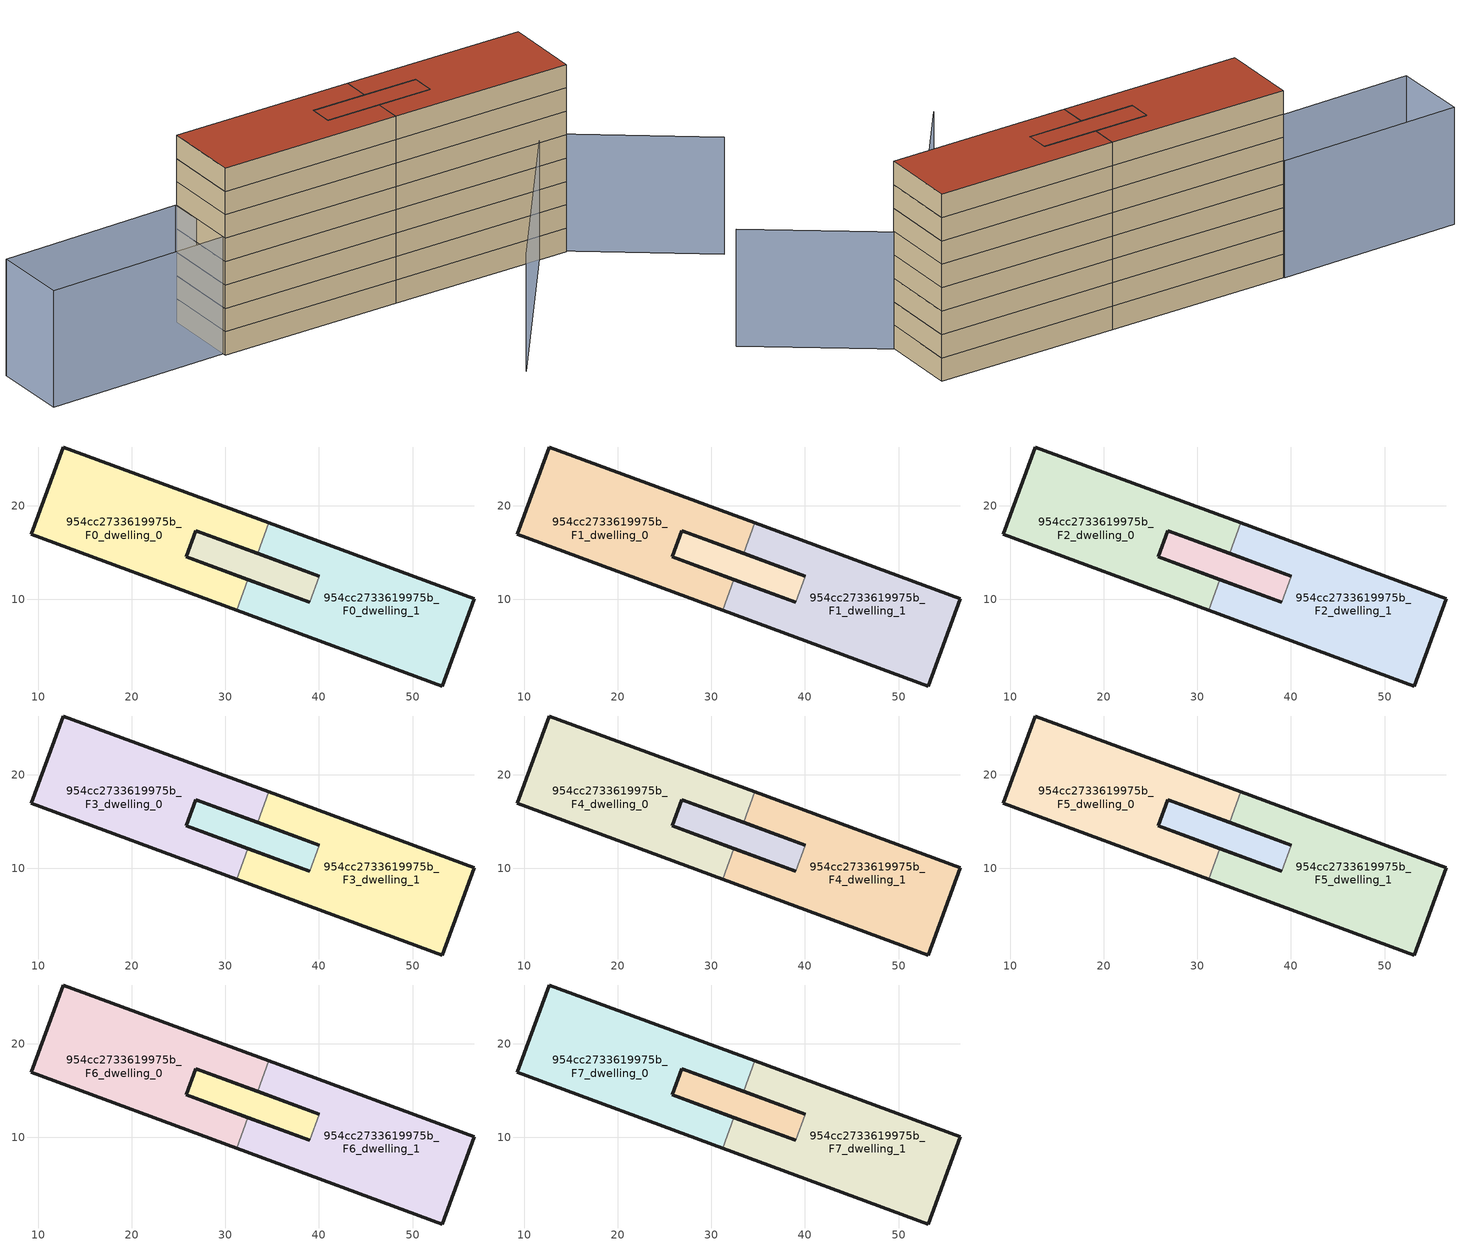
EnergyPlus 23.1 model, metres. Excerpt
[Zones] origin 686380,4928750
954cc2733619975b_F0_dwelling_0
 floor ground (EU_floor_Construction): 34.65,18.16 33.45,14.9 26.86,17.33 25.83,14.54 32.41,12.1 31.21,8.84 9.26,16.95 12.7,26.27 z0
 wall outside (EU_wall_Construction): 32.41,12.1 25.83,14.54 26.86,17.33 33.45,14.9 / 34.65,18.16 12.7,26.27 9.26,16.95 31.21,8.84 z0:3
 wall to 954cc2733619975b_F0_dwelling_1 (EU_wall_Construction): 31.21,8.84 32.41,12.1 / 33.45,14.9 34.65,18.16 z0:3
954cc2733619975b_F0_dwelling_1
 floor ground (EU_floor_Construction): 56.6,10.05 53.16,0.74 31.21,8.84 32.41,12.1 39,9.67 40.03,12.47 33.45,14.9 34.65,18.16 z0
 wall outside (EU_wall_Construction): 33.45,14.9 40.03,12.47 / 39,9.67 32.41,12.1 / 31.21,8.84 53.16,0.74 56.6,10.05 34.65,18.16 z0:3
 wall to 954cc2733619975b_F0_circulation (EU_wall_Construction): 40.03,12.47 39,9.67 z0:3
954cc2733619975b_F0_circulation
 floor ground (EU_floor_Construction): 40.03,12.47 39,9.67 25.83,14.54 26.86,17.33 z0
 wall outside (EU_wall_Construction): 40.03,12.47 26.86,17.33 25.83,14.54 39,9.67 z0:3
954cc2733619975b_F1_dwelling_0
 floor to 954cc2733619975b_F0_dwelling_0 (EU_floor_Construction): 34.65,18.16 33.45,14.9 26.86,17.33 25.83,14.54 32.41,12.1 31.21,8.84 9.26,16.95 12.7,26.27 z3
 wall outside (EU_wall_Construction): 32.41,12.1 25.83,14.54 26.86,17.33 33.45,14.9 / 34.65,18.16 12.7,26.27 9.26,16.95 31.21,8.84 z3:6
 wall to 954cc2733619975b_F1_dwelling_1 (EU_wall_Construction): 31.21,8.84 32.41,12.1 / 33.45,14.9 34.65,18.16 z3:6
954cc2733619975b_F1_dwelling_1
 floor to 954cc2733619975b_F0_dwelling_1 (EU_floor_Construction): 56.6,10.05 53.16,0.74 31.21,8.84 32.41,12.1 39,9.67 40.03,12.47 33.45,14.9 34.65,18.16 z3
 wall outside (EU_wall_Construction): 33.45,14.9 40.03,12.47 / 39,9.67 32.41,12.1 / 31.21,8.84 53.16,0.74 56.6,10.05 34.65,18.16 z3:6
 wall to 954cc2733619975b_F1_circulation (EU_wall_Construction): 40.03,12.47 39,9.67 z3:6
954cc2733619975b_F1_circulation
 floor to 954cc2733619975b_F0_circulation (EU_floor_Construction): 40.03,12.47 39,9.67 25.83,14.54 26.86,17.33 z3
 wall outside (EU_wall_Construction): 40.03,12.47 26.86,17.33 25.83,14.54 39,9.67 z3:6
954cc2733619975b_F2_dwelling_0
 floor to 954cc2733619975b_F1_dwelling_0 (EU_floor_Construction): 34.65,18.16 33.45,14.9 26.86,17.33 25.83,14.54 32.41,12.1 31.21,8.84 9.26,16.95 12.7,26.27 z6
 wall outside (EU_wall_Construction): 32.41,12.1 25.83,14.54 26.86,17.33 33.45,14.9 / 34.65,18.16 12.7,26.27 9.26,16.95 31.21,8.84 z6:9
 wall to 954cc2733619975b_F2_dwelling_1 (EU_wall_Construction): 31.21,8.84 32.41,12.1 / 33.45,14.9 34.65,18.16 z6:9
954cc2733619975b_F2_dwelling_1
 floor to 954cc2733619975b_F1_dwelling_1 (EU_floor_Construction): 56.6,10.05 53.16,0.74 31.21,8.84 32.41,12.1 39,9.67 40.03,12.47 33.45,14.9 34.65,18.16 z6
 wall outside (EU_wall_Construction): 33.45,14.9 40.03,12.47 / 39,9.67 32.41,12.1 / 31.21,8.84 53.16,0.74 56.6,10.05 34.65,18.16 z6:9
 wall to 954cc2733619975b_F2_circulation (EU_wall_Construction): 40.03,12.47 39,9.67 z6:9
954cc2733619975b_F2_circulation
 floor to 954cc2733619975b_F1_circulation (EU_floor_Construction): 40.03,12.47 39,9.67 25.83,14.54 26.86,17.33 z6
 wall outside (EU_wall_Construction): 40.03,12.47 26.86,17.33 25.83,14.54 39,9.67 z6:9
954cc2733619975b_F3_dwelling_0
 floor to 954cc2733619975b_F2_dwelling_0 (EU_floor_Construction): 34.65,18.16 33.45,14.9 26.86,17.33 25.83,14.54 32.41,12.1 31.21,8.84 9.26,16.95 12.7,26.27 z9
 wall outside (EU_wall_Construction): 32.41,12.1 25.83,14.54 26.86,17.33 33.45,14.9 / 34.65,18.16 12.7,26.27 9.26,16.95 31.21,8.84 z9:12
 wall to 954cc2733619975b_F3_dwelling_1 (EU_wall_Construction): 31.21,8.84 32.41,12.1 / 33.45,14.9 34.65,18.16 z9:12
954cc2733619975b_F3_dwelling_1
 floor to 954cc2733619975b_F2_dwelling_1 (EU_floor_Construction): 56.6,10.05 53.16,0.74 31.21,8.84 32.41,12.1 39,9.67 40.03,12.47 33.45,14.9 34.65,18.16 z9
 wall outside (EU_wall_Construction): 33.45,14.9 40.03,12.47 / 39,9.67 32.41,12.1 / 31.21,8.84 53.16,0.74 56.6,10.05 34.65,18.16 z9:12
 wall to 954cc2733619975b_F3_circulation (EU_wall_Construction): 40.03,12.47 39,9.67 z9:12
954cc2733619975b_F3_circulation
 floor to 954cc2733619975b_F2_circulation (EU_floor_Construction): 40.03,12.47 39,9.67 25.83,14.54 26.86,17.33 z9
 wall outside (EU_wall_Construction): 40.03,12.47 26.86,17.33 25.83,14.54 39,9.67 z9:12
954cc2733619975b_F4_dwelling_0
 floor to 954cc2733619975b_F3_dwelling_0 (EU_floor_Construction): 34.65,18.16 33.45,14.9 26.86,17.33 25.83,14.54 32.41,12.1 31.21,8.84 9.26,16.95 12.7,26.27 z12
 wall outside (EU_wall_Construction): 32.41,12.1 25.83,14.54 26.86,17.33 33.45,14.9 / 34.65,18.16 12.7,26.27 9.26,16.95 31.21,8.84 z12:15
 wall to 954cc2733619975b_F4_dwelling_1 (EU_wall_Construction): 31.21,8.84 32.41,12.1 / 33.45,14.9 34.65,18.16 z12:15
954cc2733619975b_F4_dwelling_1
 floor to 954cc2733619975b_F3_dwelling_1 (EU_floor_Construction): 56.6,10.05 53.16,0.74 31.21,8.84 32.41,12.1 39,9.67 40.03,12.47 33.45,14.9 34.65,18.16 z12
 wall outside (EU_wall_Construction): 33.45,14.9 40.03,12.47 / 39,9.67 32.41,12.1 / 31.21,8.84 53.16,0.74 56.6,10.05 34.65,18.16 z12:15
 wall to 954cc2733619975b_F4_circulation (EU_wall_Construction): 40.03,12.47 39,9.67 z12:15
954cc2733619975b_F4_circulation
 floor to 954cc2733619975b_F3_circulation (EU_floor_Construction): 40.03,12.47 39,9.67 25.83,14.54 26.86,17.33 z12
 wall outside (EU_wall_Construction): 40.03,12.47 26.86,17.33 25.83,14.54 39,9.67 z12:15
954cc2733619975b_F5_dwelling_0
 floor to 954cc2733619975b_F4_dwelling_0 (EU_floor_Construction): 34.65,18.16 33.45,14.9 26.86,17.33 25.83,14.54 32.41,12.1 31.21,8.84 9.26,16.95 12.7,26.27 z15
 wall outside (EU_wall_Construction): 32.41,12.1 25.83,14.54 26.86,17.33 33.45,14.9 / 34.65,18.16 12.7,26.27 9.26,16.95 31.21,8.84 z15:18
 wall to 954cc2733619975b_F5_dwelling_1 (EU_wall_Construction): 31.21,8.84 32.41,12.1 / 33.45,14.9 34.65,18.16 z15:18
954cc2733619975b_F5_dwelling_1
 floor to 954cc2733619975b_F4_dwelling_1 (EU_floor_Construction): 56.6,10.05 53.16,0.74 31.21,8.84 32.41,12.1 39,9.67 40.03,12.47 33.45,14.9 34.65,18.16 z15
 wall outside (EU_wall_Construction): 33.45,14.9 40.03,12.47 / 39,9.67 32.41,12.1 / 31.21,8.84 53.16,0.74 56.6,10.05 34.65,18.16 z15:18
 wall to 954cc2733619975b_F5_circulation (EU_wall_Construction): 40.03,12.47 39,9.67 z15:18
954cc2733619975b_F5_circulation
 floor to 954cc2733619975b_F4_circulation (EU_floor_Construction): 40.03,12.47 39,9.67 25.83,14.54 26.86,17.33 z15
 wall outside (EU_wall_Construction): 40.03,12.47 26.86,17.33 25.83,14.54 39,9.67 z15:18
954cc2733619975b_F6_dwelling_0
 floor to 954cc2733619975b_F5_dwelling_0 (EU_floor_Construction): 34.65,18.16 33.45,14.9 26.86,17.33 25.83,14.54 32.41,12.1 31.21,8.84 9.26,16.95 12.7,26.27 z18
 wall outside (EU_wall_Construction): 32.41,12.1 25.83,14.54 26.86,17.33 33.45,14.9 / 34.65,18.16 12.7,26.27 9.26,16.95 31.21,8.84 z18:21
 wall to 954cc2733619975b_F6_dwelling_1 (EU_wall_Construction): 31.21,8.84 32.41,12.1 / 33.45,14.9 34.65,18.16 z18:21
954cc2733619975b_F6_dwelling_1
 floor to 954cc2733619975b_F5_dwelling_1 (EU_floor_Construction): 56.6,10.05 53.16,0.74 31.21,8.84 32.41,12.1 39,9.67 40.03,12.47 33.45,14.9 34.65,18.16 z18
 wall outside (EU_wall_Construction): 33.45,14.9 40.03,12.47 / 39,9.67 32.41,12.1 / 31.21,8.84 53.16,0.74 56.6,10.05 34.65,18.16 z18:21
 wall to 954cc2733619975b_F6_circulation (EU_wall_Construction): 40.03,12.47 39,9.67 z18:21
954cc2733619975b_F6_circulation
 floor to 954cc2733619975b_F5_circulation (EU_floor_Construction): 40.03,12.47 39,9.67 25.83,14.54 26.86,17.33 z18
 wall outside (EU_wall_Construction): 40.03,12.47 26.86,17.33 25.83,14.54 39,9.67 z18:21
954cc2733619975b_F7_dwelling_0
 floor to 954cc2733619975b_F6_dwelling_0 (EU_floor_Construction): 34.65,18.16 33.45,14.9 26.86,17.33 25.83,14.54 32.41,12.1 31.21,8.84 9.26,16.95 12.7,26.27 z21
 wall outside (EU_wall_Construction): 32.41,12.1 25.83,14.54 26.86,17.33 33.45,14.9 / 34.65,18.16 12.7,26.27 9.26,16.95 31.21,8.84 z21:24
 wall to 954cc2733619975b_F7_dwelling_1 (EU_wall_Construction): 31.21,8.84 32.41,12.1 / 33.45,14.9 34.65,18.16 z21:24
 roof outside (EU_roof_Construction): 31.21,8.84 32.41,12.1 25.83,14.54 26.86,17.33 33.45,14.9 34.65,18.16 12.7,26.27 9.26,16.95 z24
954cc2733619975b_F7_dwelling_1
 floor to 954cc2733619975b_F6_dwelling_1 (EU_floor_Construction): 56.6,10.05 53.16,0.74 31.21,8.84 32.41,12.1 39,9.67 40.03,12.47 33.45,14.9 34.65,18.16 z21
 wall outside (EU_wall_Construction): 33.45,14.9 40.03,12.47 / 39,9.67 32.41,12.1 / 31.21,8.84 53.16,0.74 56.6,10.05 34.65,18.16 z21:24
 wall to 954cc2733619975b_F7_circulation (EU_wall_Construction): 40.03,12.47 39,9.67 z21:24
 roof outside (EU_roof_Construction): 53.16,0.74 56.6,10.05 34.65,18.16 33.45,14.9 40.03,12.47 39,9.67 32.41,12.1 31.21,8.84 z24
954cc2733619975b_F7_circulation
 floor to 954cc2733619975b_F6_circulation (EU_floor_Construction): 40.03,12.47 39,9.67 25.83,14.54 26.86,17.33 z21
 wall outside (EU_wall_Construction): 40.03,12.47 26.86,17.33 25.83,14.54 39,9.67 z21:24
 roof outside (EU_roof_Construction): 39,9.67 40.03,12.47 26.86,17.33 25.83,14.54 z24
shading: 26.28,-13.14 50.67,2.69 / 63.28,-14.14 50.74,4.62 / -9.65,34.12 12.58,26.39 / 12.58,26.39 9.43,17.33 / 9.43,17.33 -12.8,25.06 / -12.8,25.06 -9.65,34.12 z0:15
[Building]
EU S2 Campaign: North Axis=0; Terrain=City; Solar Distribution=FullExterior
[Site:Location]
Bologna: Latitude=44.5; Longitude=11.25; Time Zone=1; Elevation=37
[SizingPeriod:WeatherFileDays]
AnnualSizingPeriod: Begin Month=1; Begin Day of Month=1; End Month=12; End Day of Month=31; Day of Week for Start Day=Monday; Use Weather File Daylight Saving Period=No; Use Weather File Rain and Snow Indicators=No
[MATERIAL]
EU_InternalMass_Material: Roughness=MediumRough; Thickness=0.1; Conductivity=1; Density=1800; Specific Heat=900; Thermal Absorptance=0.9; Solar Absorptance=0.7; Visible Absorptance=0.7
[MATERIAL:NOMASS] Roughness=MediumRough; Thermal Absorptance=0.9; Solar Absorptance=0.7; Visible Absorptance=0.7
Name | Thermal Resistance
EU_wall_NoMass | 0.905828
EU_roof_NoMass | 0.37593
EU_floor_NoMass | 0.67114
[CONSTRUCTION]
EU_wall_Construction: EU_wall_NoMass
EU_roof_Construction: EU_roof_NoMass
EU_floor_Construction: EU_floor_NoMass
EU_InternalMass_Construction: EU_InternalMass_Material
[ZONE] Type=1; Multiplier=1; Ceiling Height=autocalculate; Floor Area=autocalculate; Part of Total Floor Area=Yes
Name | Volume
954cc2733619975b_F0_dwelling_0; 954cc2733619975b_F1_dwelling_0; 954cc2733619975b_F2_dwelling_0; 954cc2733619975b_F3_dwelling_0; 954cc2733619975b_F4_dwelling_0; 954cc2733619975b_F5_dwelling_0; 954cc2733619975b_F6_dwelling_0; 954cc2733619975b_F7_dwelling_0 | 634.528
954cc2733619975b_F0_dwelling_1; 954cc2733619975b_F1_dwelling_1; 954cc2733619975b_F2_dwelling_1; 954cc2733619975b_F3_dwelling_1; 954cc2733619975b_F4_dwelling_1; 954cc2733619975b_F5_dwelling_1; 954cc2733619975b_F6_dwelling_1; 954cc2733619975b_F7_dwelling_1 | 634.526
954cc2733619975b_F0_circulation; 954cc2733619975b_F1_circulation; 954cc2733619975b_F2_circulation; 954cc2733619975b_F3_circulation; 954cc2733619975b_F4_circulation; 954cc2733619975b_F5_circulation; 954cc2733619975b_F6_circulation; 954cc2733619975b_F7_circulation | 125.51
[INTERNALMASS] Construction=EU_InternalMass_Construction; Surface Area=211.509
Name | Zone or ZoneList
954cc2733619975b_F0_dwelling_0_EU_InternalMass | 954cc2733619975b_F0_dwelling_0
954cc2733619975b_F0_dwelling_1_EU_InternalMass | 954cc2733619975b_F0_dwelling_1
954cc2733619975b_F1_dwelling_0_EU_InternalMass | 954cc2733619975b_F1_dwelling_0
954cc2733619975b_F1_dwelling_1_EU_InternalMass | 954cc2733619975b_F1_dwelling_1
954cc2733619975b_F2_dwelling_0_EU_InternalMass | 954cc2733619975b_F2_dwelling_0
954cc2733619975b_F2_dwelling_1_EU_InternalMass | 954cc2733619975b_F2_dwelling_1
954cc2733619975b_F3_dwelling_0_EU_InternalMass | 954cc2733619975b_F3_dwelling_0
954cc2733619975b_F3_dwelling_1_EU_InternalMass | 954cc2733619975b_F3_dwelling_1
954cc2733619975b_F4_dwelling_0_EU_InternalMass | 954cc2733619975b_F4_dwelling_0
954cc2733619975b_F4_dwelling_1_EU_InternalMass | 954cc2733619975b_F4_dwelling_1
954cc2733619975b_F5_dwelling_0_EU_InternalMass | 954cc2733619975b_F5_dwelling_0
954cc2733619975b_F5_dwelling_1_EU_InternalMass | 954cc2733619975b_F5_dwelling_1
954cc2733619975b_F6_dwelling_0_EU_InternalMass | 954cc2733619975b_F6_dwelling_0
954cc2733619975b_F6_dwelling_1_EU_InternalMass | 954cc2733619975b_F6_dwelling_1
954cc2733619975b_F7_dwelling_0_EU_InternalMass | 954cc2733619975b_F7_dwelling_0
954cc2733619975b_F7_dwelling_1_EU_InternalMass | 954cc2733619975b_F7_dwelling_1
[OTHEREQUIPMENT] Fuel Type=Electricity; Design Level Calculation Method=Watts/Area; Power per Zone Floor Area=1; Fraction Latent=0; Fraction Radiant=0; Fraction Lost=0; Carbon Dioxide Generation Rate=0; EndUse Subcategory=EU_Step8_InternalGains
Name | Zone or ZoneList or Space or SpaceList | Schedule
EU_Step8_InternalGain_954cc2733619975b_F0_dwelling_0_f000 | 954cc2733619975b_F0_dwelling_0 | EU_Step8_GainSchedule_954cc2733619975b_F0_dwelling_0_f000
EU_Step8_InternalGain_954cc2733619975b_F0_dwelling_1_f000 | 954cc2733619975b_F0_dwelling_1 | EU_Step8_GainSchedule_954cc2733619975b_F0_dwelling_1_f000
EU_Step8_InternalGain_954cc2733619975b_F1_dwelling_0_f000 | 954cc2733619975b_F1_dwelling_0 | EU_Step8_GainSchedule_954cc2733619975b_F1_dwelling_0_f000
EU_Step8_InternalGain_954cc2733619975b_F1_dwelling_1_f000 | 954cc2733619975b_F1_dwelling_1 | EU_Step8_GainSchedule_954cc2733619975b_F1_dwelling_1_f000
EU_Step8_InternalGain_954cc2733619975b_F2_dwelling_0_f000 | 954cc2733619975b_F2_dwelling_0 | EU_Step8_GainSchedule_954cc2733619975b_F2_dwelling_0_f000
EU_Step8_InternalGain_954cc2733619975b_F2_dwelling_1_f000 | 954cc2733619975b_F2_dwelling_1 | EU_Step8_GainSchedule_954cc2733619975b_F2_dwelling_1_f000
EU_Step8_InternalGain_954cc2733619975b_F3_dwelling_0_f000 | 954cc2733619975b_F3_dwelling_0 | EU_Step8_GainSchedule_954cc2733619975b_F3_dwelling_0_f000
EU_Step8_InternalGain_954cc2733619975b_F3_dwelling_1_f000 | 954cc2733619975b_F3_dwelling_1 | EU_Step8_GainSchedule_954cc2733619975b_F3_dwelling_1_f000
EU_Step8_InternalGain_954cc2733619975b_F4_dwelling_0_f000 | 954cc2733619975b_F4_dwelling_0 | EU_Step8_GainSchedule_954cc2733619975b_F4_dwelling_0_f000
EU_Step8_InternalGain_954cc2733619975b_F4_dwelling_1_f000 | 954cc2733619975b_F4_dwelling_1 | EU_Step8_GainSchedule_954cc2733619975b_F4_dwelling_1_f000
EU_Step8_InternalGain_954cc2733619975b_F5_dwelling_0_f000 | 954cc2733619975b_F5_dwelling_0 | EU_Step8_GainSchedule_954cc2733619975b_F5_dwelling_0_f000
EU_Step8_InternalGain_954cc2733619975b_F5_dwelling_1_f000 | 954cc2733619975b_F5_dwelling_1 | EU_Step8_GainSchedule_954cc2733619975b_F5_dwelling_1_f000
EU_Step8_InternalGain_954cc2733619975b_F6_dwelling_0_f000 | 954cc2733619975b_F6_dwelling_0 | EU_Step8_GainSchedule_954cc2733619975b_F6_dwelling_0_f000
EU_Step8_InternalGain_954cc2733619975b_F6_dwelling_1_f000 | 954cc2733619975b_F6_dwelling_1 | EU_Step8_GainSchedule_954cc2733619975b_F6_dwelling_1_f000
EU_Step8_InternalGain_954cc2733619975b_F7_dwelling_0_f000 | 954cc2733619975b_F7_dwelling_0 | EU_Step8_GainSchedule_954cc2733619975b_F7_dwelling_0_f000
EU_Step8_InternalGain_954cc2733619975b_F7_dwelling_1_f000 | 954cc2733619975b_F7_dwelling_1 | EU_Step8_GainSchedule_954cc2733619975b_F7_dwelling_1_f000
[ZONEINFILTRATION:DESIGNFLOWRATE] Schedule=EU_AlwaysOn; Design Flow Rate Calculation Method=Flow/Area; Flow Rate per Floor Area=0.0005; Constant Term Coefficient=1; Temperature Term Coefficient=0; Velocity Term Coefficient=0; Velocity Squared Term Coefficient=0
Name | Zone or ZoneList or Space or SpaceList
EU_Circulation_Infiltration_954cc2733619975b_F0_circulation | 954cc2733619975b_F0_circulation
EU_Circulation_Infiltration_954cc2733619975b_F1_circulation | 954cc2733619975b_F1_circulation
EU_Circulation_Infiltration_954cc2733619975b_F2_circulation | 954cc2733619975b_F2_circulation
EU_Circulation_Infiltration_954cc2733619975b_F3_circulation | 954cc2733619975b_F3_circulation
EU_Circulation_Infiltration_954cc2733619975b_F4_circulation | 954cc2733619975b_F4_circulation
EU_Circulation_Infiltration_954cc2733619975b_F5_circulation | 954cc2733619975b_F5_circulation
EU_Circulation_Infiltration_954cc2733619975b_F6_circulation | 954cc2733619975b_F6_circulation
EU_Circulation_Infiltration_954cc2733619975b_F7_circulation | 954cc2733619975b_F7_circulation
[ZONEVENTILATION:DESIGNFLOWRATE] Schedule=EU_AlwaysOn; Design Flow Rate Calculation Method=AirChanges/Hour; Air Changes per Hour=0.73129; Ventilation Type=Natural; Fan Pressure Rise=0; Fan Total Efficiency=1; Constant Term Coefficient=1; Temperature Term Coefficient=0; Velocity Term Coefficient=0; Velocity Squared Term Coefficient=0; Minimum Indoor Temperature=-100; Maximum Indoor Temperature=100; Delta Temperature=-100; Minimum Outdoor Temperature=-100; Maximum Outdoor Temperature=100; Maximum Wind Speed=40
Name | Zone or ZoneList or Space or SpaceList
EU_ConstantAir_954cc2733619975b_F0_dwelling_0 | 954cc2733619975b_F0_dwelling_0
EU_ConstantAir_954cc2733619975b_F0_dwelling_1 | 954cc2733619975b_F0_dwelling_1
EU_ConstantAir_954cc2733619975b_F1_dwelling_0 | 954cc2733619975b_F1_dwelling_0
EU_ConstantAir_954cc2733619975b_F1_dwelling_1 | 954cc2733619975b_F1_dwelling_1
EU_ConstantAir_954cc2733619975b_F2_dwelling_0 | 954cc2733619975b_F2_dwelling_0
EU_ConstantAir_954cc2733619975b_F2_dwelling_1 | 954cc2733619975b_F2_dwelling_1
EU_ConstantAir_954cc2733619975b_F3_dwelling_0 | 954cc2733619975b_F3_dwelling_0
EU_ConstantAir_954cc2733619975b_F3_dwelling_1 | 954cc2733619975b_F3_dwelling_1
EU_ConstantAir_954cc2733619975b_F4_dwelling_0 | 954cc2733619975b_F4_dwelling_0
EU_ConstantAir_954cc2733619975b_F4_dwelling_1 | 954cc2733619975b_F4_dwelling_1
EU_ConstantAir_954cc2733619975b_F5_dwelling_0 | 954cc2733619975b_F5_dwelling_0
EU_ConstantAir_954cc2733619975b_F5_dwelling_1 | 954cc2733619975b_F5_dwelling_1
EU_ConstantAir_954cc2733619975b_F6_dwelling_0 | 954cc2733619975b_F6_dwelling_0
EU_ConstantAir_954cc2733619975b_F6_dwelling_1 | 954cc2733619975b_F6_dwelling_1
EU_ConstantAir_954cc2733619975b_F7_dwelling_0 | 954cc2733619975b_F7_dwelling_0
EU_ConstantAir_954cc2733619975b_F7_dwelling_1 | 954cc2733619975b_F7_dwelling_1
[HVACTEMPLATE:THERMOSTAT] Constant Heating Setpoint=20; Constant Cooling Setpoint=50
EU_HeatOnly_954cc2733619975b_F0_dwelling_0; EU_HeatOnly_954cc2733619975b_F0_dwelling_1; EU_HeatOnly_954cc2733619975b_F1_dwelling_0; EU_HeatOnly_954cc2733619975b_F1_dwelling_1; EU_HeatOnly_954cc2733619975b_F2_dwelling_0; EU_HeatOnly_954cc2733619975b_F2_dwelling_1; EU_HeatOnly_954cc2733619975b_F3_dwelling_0; EU_HeatOnly_954cc2733619975b_F3_dwelling_1; EU_HeatOnly_954cc2733619975b_F4_dwelling_0; EU_HeatOnly_954cc2733619975b_F4_dwelling_1; EU_HeatOnly_954cc2733619975b_F5_dwelling_0; EU_HeatOnly_954cc2733619975b_F5_dwelling_1; EU_HeatOnly_954cc2733619975b_F6_dwelling_0; EU_HeatOnly_954cc2733619975b_F6_dwelling_1; EU_HeatOnly_954cc2733619975b_F7_dwelling_0; EU_HeatOnly_954cc2733619975b_F7_dwelling_1
[HVACTEMPLATE:ZONE:IDEALLOADSAIRSYSTEM] System Availability Schedule=EU_AlwaysOn; Maximum Heating Supply Air Temperature=50; Minimum Cooling Supply Air Temperature=13; Maximum Heating Supply Air Humidity Ratio=0.0156; Minimum Cooling Supply Air Humidity Ratio=0.0077; Heating Limit=NoLimit; Cooling Limit=NoLimit; Heating Availability Schedule=EU_AlwaysOn; Cooling Availability Schedule=EU_CoolingOff; Dehumidification Control Type=ConstantSensibleHeatRatio; Cooling Sensible Heat Ratio=0.7; Dehumidification Setpoint=60; Humidification Control Type=None; Humidification Setpoint=30; Outdoor Air Method=None; Outdoor Air Flow Rate per Person=0.00944; Outdoor Air Flow Rate per Zone Floor Area=0; Outdoor Air Flow Rate per Zone=0; Demand Controlled Ventilation Type=None; Outdoor Air Economizer Type=NoEconomizer; Heat Recovery Type=None; Sensible Heat Recovery Effectiveness=0.7; Latent Heat Recovery Effectiveness=0.65
Name | Template Thermostat
954cc2733619975b_F0_dwelling_0 | EU_HeatOnly_954cc2733619975b_F0_dwelling_0
954cc2733619975b_F0_dwelling_1 | EU_HeatOnly_954cc2733619975b_F0_dwelling_1
954cc2733619975b_F1_dwelling_0 | EU_HeatOnly_954cc2733619975b_F1_dwelling_0
954cc2733619975b_F1_dwelling_1 | EU_HeatOnly_954cc2733619975b_F1_dwelling_1
954cc2733619975b_F2_dwelling_0 | EU_HeatOnly_954cc2733619975b_F2_dwelling_0
954cc2733619975b_F2_dwelling_1 | EU_HeatOnly_954cc2733619975b_F2_dwelling_1
954cc2733619975b_F3_dwelling_0 | EU_HeatOnly_954cc2733619975b_F3_dwelling_0
954cc2733619975b_F3_dwelling_1 | EU_HeatOnly_954cc2733619975b_F3_dwelling_1
954cc2733619975b_F4_dwelling_0 | EU_HeatOnly_954cc2733619975b_F4_dwelling_0
954cc2733619975b_F4_dwelling_1 | EU_HeatOnly_954cc2733619975b_F4_dwelling_1
954cc2733619975b_F5_dwelling_0 | EU_HeatOnly_954cc2733619975b_F5_dwelling_0
954cc2733619975b_F5_dwelling_1 | EU_HeatOnly_954cc2733619975b_F5_dwelling_1
954cc2733619975b_F6_dwelling_0 | EU_HeatOnly_954cc2733619975b_F6_dwelling_0
954cc2733619975b_F6_dwelling_1 | EU_HeatOnly_954cc2733619975b_F6_dwelling_1
954cc2733619975b_F7_dwelling_0 | EU_HeatOnly_954cc2733619975b_F7_dwelling_0
954cc2733619975b_F7_dwelling_1 | EU_HeatOnly_954cc2733619975b_F7_dwelling_1
[SIZING:ZONE] Zone Cooling Design Supply Air Temperature Input Method=SupplyAirTemperature; Zone Cooling Design Supply Air Temperature=13; Zone Heating Design Supply Air Temperature Input Method=SupplyAirTemperature; Zone Heating Design Supply Air Temperature=50; Zone Cooling Design Supply Air Humidity Ratio=0.008; Zone Heating Design Supply Air Humidity Ratio=0.008; Cooling Design Air Flow Method=DesignDay; Cooling Design Air Flow Rate=0; Cooling Minimum Air Flow per Zone Floor Area=0.000762; Cooling Minimum Air Flow=0; Cooling Minimum Air Flow Fraction=0.2; Heating Design Air Flow Method=DesignDay; Heating Design Air Flow Rate=0; Heating Maximum Air Flow per Zone Floor Area=0.002032; Heating Maximum Air Flow=0.141576; Heating Maximum Air Flow Fraction=0.3; Account for Dedicated Outdoor Air System=No; Dedicated Outdoor Air System Control Strategy=NeutralSupplyAir; Dedicated Outdoor Air Low Setpoint Temperature for Design=autosize; Dedicated Outdoor Air High Setpoint Temperature for Design=autosize; Zone Load Sizing Method=Sensible Load Only No Latent Load; Zone Latent Cooling Design Supply Air Humidity Ratio Input Method=HumidityRatioDifference; Zone Cooling Design Supply Air Humidity Ratio Difference=0.005; Zone Latent Heating Design Supply Air Humidity Ratio Input Method=HumidityRatioDifference; Zone Humidification Design Supply Air Humidity Ratio Difference=0.005
954cc2733619975b_F0_dwelling_0; 954cc2733619975b_F0_dwelling_1; 954cc2733619975b_F1_dwelling_0; 954cc2733619975b_F1_dwelling_1; 954cc2733619975b_F2_dwelling_0; 954cc2733619975b_F2_dwelling_1; 954cc2733619975b_F3_dwelling_0; 954cc2733619975b_F3_dwelling_1; 954cc2733619975b_F4_dwelling_0; 954cc2733619975b_F4_dwelling_1; 954cc2733619975b_F5_dwelling_0; 954cc2733619975b_F5_dwelling_1; 954cc2733619975b_F6_dwelling_0; 954cc2733619975b_F6_dwelling_1; 954cc2733619975b_F7_dwelling_0; 954cc2733619975b_F7_dwelling_1
[SCHEDULE:CONSTANT]
Name | Hourly Value
EU_AlwaysOn | 1
EU_CoolingOff | 0
[SCHEDULE:FILE] Column Number=1; Rows to Skip at Top=0; Number of Hours of Data=8760; Column Separator=Comma; Interpolate to Timestep=No; Minutes per Item=60; Adjust Schedule for Daylight Savings=Yes
Name | File
EU_Step8_GainSchedule_954cc2733619975b_F0_dwelling_0_f000 | ../../schedules/954cc2733619975b/954cc2733619975b_F0_dwelling_0_f000_gain.csv
EU_Step8_GainSchedule_954cc2733619975b_F0_dwelling_1_f000 | ../../schedules/954cc2733619975b/954cc2733619975b_F0_dwelling_1_f000_gain.csv
EU_Step8_GainSchedule_954cc2733619975b_F1_dwelling_0_f000 | ../../schedules/954cc2733619975b/954cc2733619975b_F1_dwelling_0_f000_gain.csv
EU_Step8_GainSchedule_954cc2733619975b_F1_dwelling_1_f000 | ../../schedules/954cc2733619975b/954cc2733619975b_F1_dwelling_1_f000_gain.csv
EU_Step8_GainSchedule_954cc2733619975b_F2_dwelling_0_f000 | ../../schedules/954cc2733619975b/954cc2733619975b_F2_dwelling_0_f000_gain.csv
EU_Step8_GainSchedule_954cc2733619975b_F2_dwelling_1_f000 | ../../schedules/954cc2733619975b/954cc2733619975b_F2_dwelling_1_f000_gain.csv
EU_Step8_GainSchedule_954cc2733619975b_F3_dwelling_0_f000 | ../../schedules/954cc2733619975b/954cc2733619975b_F3_dwelling_0_f000_gain.csv
EU_Step8_GainSchedule_954cc2733619975b_F3_dwelling_1_f000 | ../../schedules/954cc2733619975b/954cc2733619975b_F3_dwelling_1_f000_gain.csv
EU_Step8_GainSchedule_954cc2733619975b_F4_dwelling_0_f000 | ../../schedules/954cc2733619975b/954cc2733619975b_F4_dwelling_0_f000_gain.csv
EU_Step8_GainSchedule_954cc2733619975b_F4_dwelling_1_f000 | ../../schedules/954cc2733619975b/954cc2733619975b_F4_dwelling_1_f000_gain.csv
EU_Step8_GainSchedule_954cc2733619975b_F5_dwelling_0_f000 | ../../schedules/954cc2733619975b/954cc2733619975b_F5_dwelling_0_f000_gain.csv
EU_Step8_GainSchedule_954cc2733619975b_F5_dwelling_1_f000 | ../../schedules/954cc2733619975b/954cc2733619975b_F5_dwelling_1_f000_gain.csv
EU_Step8_GainSchedule_954cc2733619975b_F6_dwelling_0_f000 | ../../schedules/954cc2733619975b/954cc2733619975b_F6_dwelling_0_f000_gain.csv
EU_Step8_GainSchedule_954cc2733619975b_F6_dwelling_1_f000 | ../../schedules/954cc2733619975b/954cc2733619975b_F6_dwelling_1_f000_gain.csv
EU_Step8_GainSchedule_954cc2733619975b_F7_dwelling_0_f000 | ../../schedules/954cc2733619975b/954cc2733619975b_F7_dwelling_0_f000_gain.csv
EU_Step8_GainSchedule_954cc2733619975b_F7_dwelling_1_f000 | ../../schedules/954cc2733619975b/954cc2733619975b_F7_dwelling_1_f000_gain.csv
